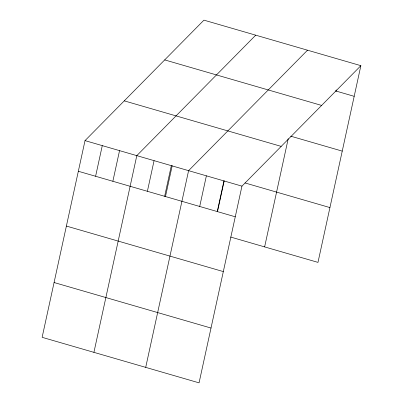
<?xml version="1.0" encoding="UTF-8"?>
<svg xmlns="http://www.w3.org/2000/svg" width="403" height="403" viewBox="0 0 403 403"><rect width="100%" height="100%" fill="white"/><g stroke="black" fill="none" stroke-linecap="round" stroke-linejoin="round"><path stroke-width="0.6" d="M85.018 140.617L42.129 337.326L199.062 382.85L241.951 186.141L360.871 65.674L203.938 20.15L85.018 140.617L241.951 186.141M95.602 176.272L102.281 145.624M112.86 181.279L119.545 150.631M93.919 352.348L136.808 155.639L255.724 35.172M147.387 191.294L154.072 160.646M164.651 196.301L171.33 165.658M165.426 196.765L172.197 165.709M145.705 367.37L188.594 170.665L307.514 50.194M199.702 206.467L206.381 175.824M217.217 211.787L223.987 180.735M217.484 211.625L224.169 180.982M264.625 246.903L288.221 138.677M336.404 91.159L336.671 89.934M360.871 65.674L317.982 262.383L230.692 237.06M335.215 90.816L354.187 96.322M164.691 59.906L321.629 105.43M290.659 136.159L342.243 151.12M124.26 100.861L281.198 146.39M245.024 182.952L329.931 207.58M78.338 171.265L235.271 216.789M66.389 226.063L223.322 271.587M54.078 282.523L211.011 328.047"/></g></svg>
